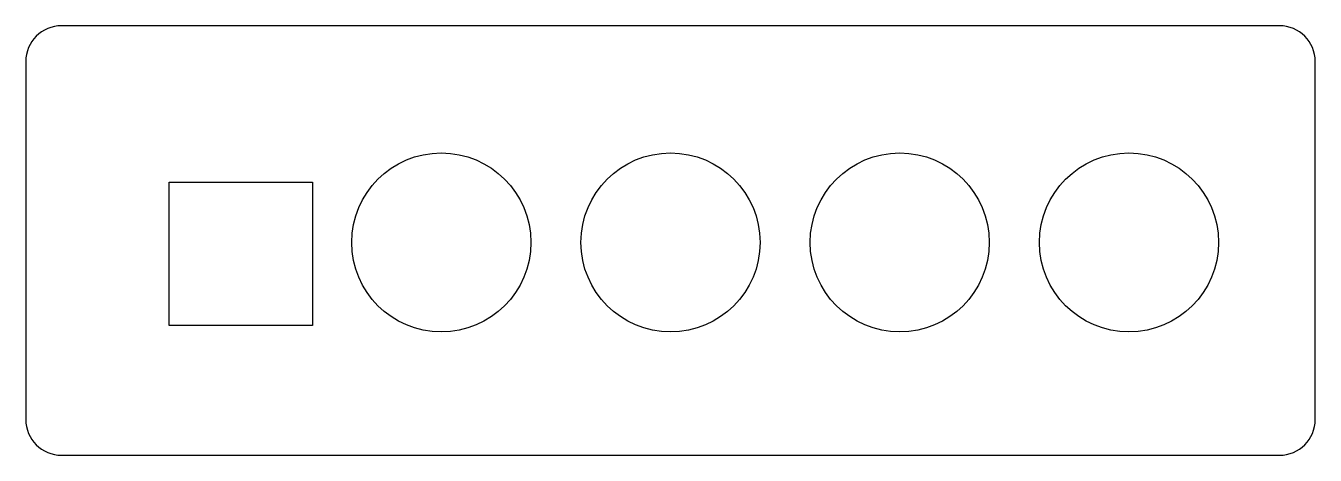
# Model space of a CAD drawing. Extents: x -2.21 to 2.29, y -0.54 to 0.96.
import ezdxf

# ---------------------------------------------------------------- set-up
doc = ezdxf.new("R2010")
doc.units = 0
doc.layers.get('0').update_dxf_attribs({"linetype": 'CONTINUOUS'})

msp = doc.modelspace()

# ---------------------------------------------------------------- linework, layer by layer
at = {"color": 7, "linetype": 'CONTINUOUS'}
for p, q in [((2.1697, 0.959), (-2.0803, 0.959)), ((-2.2053, 0.834), (-2.2053, -0.416)), ((2.2947, -0.416), (2.2947, 0.834)), ((-1.7053, 0.4122), (-1.2053, 0.4122)), ((-1.7053, -0.0878), (-1.7053, 0.4122)), ((-1.2053, 0.4122), (-1.2053, -0.0878)), ((-1.2053, -0.0878), (-1.7053, -0.0878)), ((-2.0803, -0.541), (2.1697, -0.541))]:
    msp.add_line(p, q, dxfattribs=at)
for centre in [(-0.7553, 0.2022), (0.0447, 0.2022), (0.8447, 0.2022), (1.6447, 0.2022)]:
    msp.add_circle(centre, 0.3125, dxfattribs=at)
for centre, start, end in [((-2.0803, 0.834), 90, 180), ((2.1697, 0.834), 0, 90), ((-2.0803, -0.416), 180, 270), ((2.1697, -0.416), 270, 0)]:
    msp.add_arc(centre, 0.125, start, end, dxfattribs=at)

doc.saveas('drawing.dxf')
